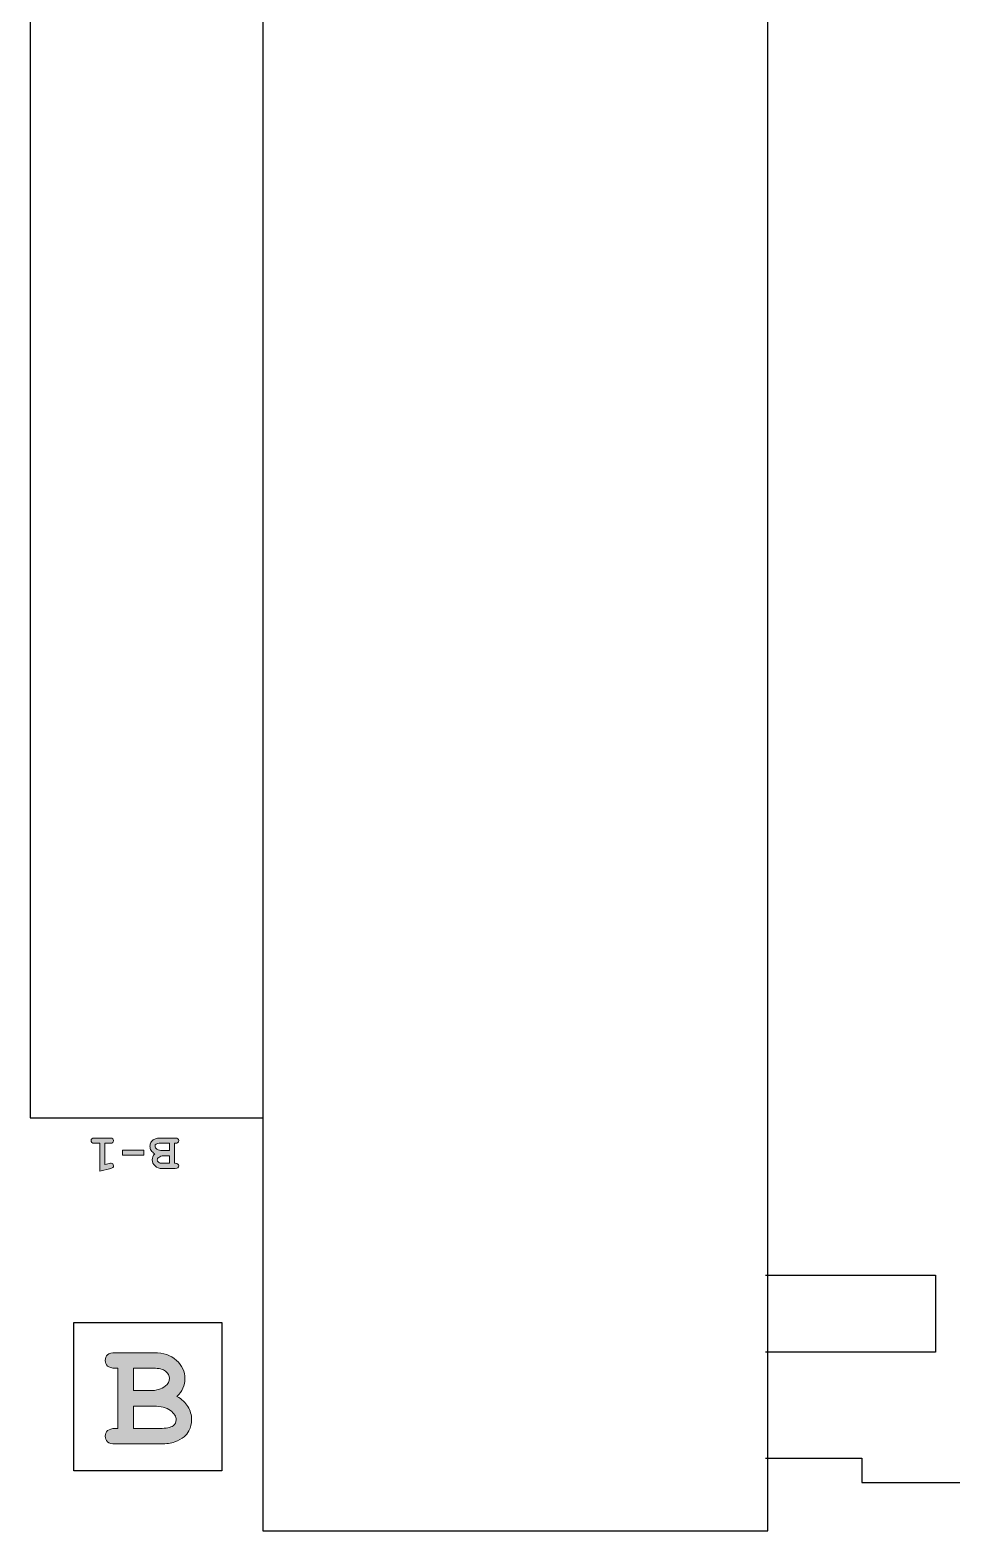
# Model space of a CAD drawing. Header units: millimetres. Extents: x 0 to 413, y 47 to 300.
# Drawn here: x 0 to 95, y 47 to 201.7 of the extents above; entities that cross this region are included whole.
import ezdxf

# ---------------------------------------------------------------- set-up
doc = ezdxf.new("R2010")
doc.units = ezdxf.units.MM
doc.header["$MEASUREMENT"] = 0
doc.layers.get('0').update_dxf_attribs({"lineweight": 0})

# ---------------------------------------------------------------- blocks, each defined once
blk = doc.blocks.new('Block_0')
at = {"color": 1, "lineweight": 25, "true_color": 0xff0000}
blk.add_lwpolyline([(240, 300), (0, 300), (0, 89.59), (24, 89.59)], dxfattribs=at)
blk = doc.blocks.new('Block_1')
at = {"color": 1, "lineweight": 25, "true_color": 0xff0000}
blk.add_lwpolyline([(24, 287.03), (24, 47.03), (76.03, 47.03), (76.03, 287.03)], dxfattribs=at)
blk = doc.blocks.new('Block_4')
at = {"color": 1, "lineweight": 25, "true_color": 0xff0000}
for points in [[(75.79, 54.53), (85.72, 54.53), (85.72, 52.03), (105.87, 52.03), (105.87, 54.53), (115.79, 54.53), (115.79, 284.53), (105.87, 284.53), (105.87, 287.03)], [(75.79, 73.4), (93.31, 73.4), (93.31, 65.45), (75.79, 65.45)], [(75.79, 73.4)], [(75.79, 65.45)], [(75.79, 54.53)]]:
    blk.add_lwpolyline(points, dxfattribs=at)
blk = doc.blocks.new('Block_8')
at = {"true_color": 0x000000, "transparency": 33554687}
h = blk.add_hatch(color=18, dxfattribs=at)
h.dxf.hatch_style = 2
edge = h.paths.add_edge_path()
edge.add_spline(control_points=[(7.18, 84.09), (7.18, 84.09), (7.18, 86.99), (7.18, 86.99), (7.18, 86.99), (6.65, 86.99), (6.65, 86.99), (6.52, 86.99), (6.43, 87.01), (6.38, 87.06), (6.32, 87.11), (6.29, 87.18), (6.29, 87.25), (6.29, 87.33), (6.32, 87.4), (6.38, 87.44), (6.43, 87.49), (6.52, 87.52), (6.65, 87.52), (6.65, 87.52), (8.25, 87.52), (8.25, 87.52), (8.38, 87.52), (8.47, 87.49), (8.52, 87.44), (8.57, 87.4), (8.6, 87.33), (8.6, 87.25), (8.6, 87.17), (8.57, 87.11), (8.52, 87.06), (8.47, 87.01), (8.38, 86.99), (8.25, 86.99), (8.25, 86.99), (7.71, 86.99), (7.71, 86.99), (7.71, 86.99), (7.71, 84.78), (7.71, 84.78), (7.71, 84.78), (8.19, 84.9), (8.19, 84.9), (8.26, 84.92), (8.32, 84.93), (8.36, 84.93), (8.42, 84.93), (8.48, 84.91), (8.53, 84.85), (8.58, 84.8), (8.6, 84.74), (8.6, 84.66), (8.6, 84.59), (8.59, 84.53), (8.55, 84.49), (8.51, 84.45), (8.44, 84.42), (8.32, 84.38), (8.32, 84.38), (7.18, 84.09), (7.18, 84.09)], knot_values=[0, 0, 0, 0, 1, 1, 1, 2, 2, 2, 3, 3, 3, 4, 4, 4, 5, 5, 5, 6, 6, 6, 7, 7, 7, 8, 8, 8, 9, 9, 9, 10, 10, 10, 11, 11, 11, 12, 12, 12, 13, 13, 13, 14, 14, 14, 15, 15, 15, 16, 16, 16, 17, 17, 17, 18, 18, 18, 19, 19, 19, 20, 20, 20, 20], degree=3, periodic=0)
h = blk.add_hatch(color=18, dxfattribs=at)
h.dxf.hatch_style = 2
edge = h.paths.add_edge_path()
edge.add_spline(control_points=[(14.36, 85.69), (14.36, 85.69), (13.77, 85.69), (13.77, 85.69), (13.57, 85.69), (13.39, 85.63), (13.26, 85.53), (13.16, 85.46), (13.12, 85.37), (13.12, 85.27), (13.12, 85.17), (13.16, 85.09), (13.25, 85.02), (13.34, 84.95), (13.48, 84.92), (13.67, 84.92), (13.67, 84.92), (14.36, 84.92), (14.36, 84.92), (14.36, 84.92), (14.36, 85.69), (14.36, 85.69)], knot_values=[0, 0, 0, 0, 1, 1, 1, 2, 2, 2, 3, 3, 3, 4, 4, 4, 5, 5, 5, 6, 6, 6, 7, 7, 7, 7], degree=3, periodic=0)
edge = h.paths.add_edge_path()
edge.add_spline(control_points=[(14.36, 86.99), (14.36, 86.99), (13.44, 86.99), (13.44, 86.99), (13.23, 86.99), (13.07, 86.96), (12.99, 86.89), (12.92, 86.85), (12.89, 86.78), (12.89, 86.69), (12.89, 86.58), (12.95, 86.47), (13.08, 86.37), (13.22, 86.27), (13.41, 86.22), (13.66, 86.22), (13.66, 86.22), (14.36, 86.22), (14.36, 86.22), (14.36, 86.22), (14.36, 86.99), (14.36, 86.99)], knot_values=[0, 0, 0, 0, 1, 1, 1, 2, 2, 2, 3, 3, 3, 4, 4, 4, 5, 5, 5, 6, 6, 6, 7, 7, 7, 7], degree=3, periodic=0)
edge = h.paths.add_edge_path()
edge.add_spline(control_points=[(14.89, 86.99), (14.89, 86.99), (14.89, 84.92), (14.89, 84.92), (14.89, 84.92), (14.97, 84.92), (14.97, 84.92), (15.1, 84.92), (15.19, 84.89), (15.24, 84.84), (15.3, 84.79), (15.32, 84.73), (15.32, 84.65), (15.32, 84.57), (15.3, 84.51), (15.24, 84.46), (15.19, 84.41), (15.1, 84.38), (14.97, 84.38), (14.97, 84.38), (13.64, 84.38), (13.64, 84.38), (13.32, 84.38), (13.07, 84.47), (12.88, 84.65), (12.68, 84.83), (12.59, 85.04), (12.59, 85.28), (12.59, 85.39), (12.61, 85.5), (12.65, 85.6), (12.7, 85.71), (12.77, 85.8), (12.86, 85.89), (12.69, 85.99), (12.57, 86.1), (12.48, 86.24), (12.4, 86.37), (12.36, 86.52), (12.36, 86.69), (12.36, 86.82), (12.39, 86.95), (12.45, 87.06), (12.49, 87.15), (12.55, 87.22), (12.61, 87.27), (12.7, 87.35), (12.81, 87.4), (12.94, 87.45), (13.06, 87.5), (13.22, 87.52), (13.41, 87.52), (13.41, 87.52), (14.97, 87.52), (14.97, 87.52), (15.1, 87.52), (15.19, 87.49), (15.24, 87.44), (15.3, 87.4), (15.32, 87.33), (15.32, 87.25), (15.32, 87.17), (15.3, 87.11), (15.24, 87.06), (15.18, 87.01), (15.09, 86.99), (14.97, 86.99), (14.97, 86.99), (14.89, 86.99), (14.89, 86.99)], knot_values=[0, 0, 0, 0, 1, 1, 1, 2, 2, 2, 3, 3, 3, 4, 4, 4, 5, 5, 5, 6, 6, 6, 7, 7, 7, 8, 8, 8, 9, 9, 9, 10, 10, 10, 11, 11, 11, 12, 12, 12, 13, 13, 13, 14, 14, 14, 15, 15, 15, 16, 16, 16, 17, 17, 17, 18, 18, 18, 19, 19, 19, 20, 20, 20, 21, 21, 21, 22, 22, 22, 23, 23, 23, 23], degree=3, periodic=0)
h = blk.add_hatch(color=18, dxfattribs=at)
h.dxf.hatch_style = 2
edge = h.paths.add_edge_path()
edge.add_spline(control_points=[(9.52, 86.26), (9.52, 86.26), (11.73, 86.26), (11.73, 86.26), (11.73, 86.26), (11.73, 85.77), (11.73, 85.77), (11.73, 85.77), (9.52, 85.77), (9.52, 85.77), (9.52, 85.77), (9.52, 86.26), (9.52, 86.26)], knot_values=[0, 0, 0, 0, 1, 1, 1, 2, 2, 2, 3, 3, 3, 4, 4, 4, 4], degree=3, periodic=0)
for points, knots in [([(7.18, 84.09), (7.18, 84.09), (7.18, 86.99), (7.18, 86.99), (7.18, 86.99), (6.65, 86.99), (6.65, 86.99), (6.52, 86.99), (6.43, 87.01), (6.38, 87.06), (6.32, 87.11), (6.29, 87.18), (6.29, 87.25), (6.29, 87.33), (6.32, 87.4), (6.38, 87.44), (6.43, 87.49), (6.52, 87.52), (6.65, 87.52), (6.65, 87.52), (8.25, 87.52), (8.25, 87.52), (8.38, 87.52), (8.47, 87.49), (8.52, 87.44), (8.57, 87.4), (8.6, 87.33), (8.6, 87.25), (8.6, 87.17), (8.57, 87.11), (8.52, 87.06), (8.47, 87.01), (8.38, 86.99), (8.25, 86.99), (8.25, 86.99), (7.71, 86.99), (7.71, 86.99), (7.71, 86.99), (7.71, 84.78), (7.71, 84.78), (7.71, 84.78), (8.19, 84.9), (8.19, 84.9), (8.26, 84.92), (8.32, 84.93), (8.36, 84.93), (8.42, 84.93), (8.48, 84.91), (8.53, 84.85), (8.58, 84.8), (8.6, 84.74), (8.6, 84.66), (8.6, 84.59), (8.59, 84.53), (8.55, 84.49), (8.51, 84.45), (8.44, 84.42), (8.32, 84.38), (8.32, 84.38), (7.18, 84.09), (7.18, 84.09)], [0, 0, 0, 0, 1, 1, 1, 2, 2, 2, 3, 3, 3, 4, 4, 4, 5, 5, 5, 6, 6, 6, 7, 7, 7, 8, 8, 8, 9, 9, 9, 10, 10, 10, 11, 11, 11, 12, 12, 12, 13, 13, 13, 14, 14, 14, 15, 15, 15, 16, 16, 16, 17, 17, 17, 18, 18, 18, 19, 19, 19, 20, 20, 20, 20]), ([(14.89, 86.99), (14.89, 86.99), (14.89, 84.92), (14.89, 84.92), (14.89, 84.92), (14.97, 84.92), (14.97, 84.92), (15.1, 84.92), (15.19, 84.89), (15.24, 84.84), (15.3, 84.79), (15.32, 84.73), (15.32, 84.65), (15.32, 84.57), (15.3, 84.51), (15.24, 84.46), (15.19, 84.41), (15.1, 84.38), (14.97, 84.38), (14.97, 84.38), (13.64, 84.38), (13.64, 84.38), (13.32, 84.38), (13.07, 84.47), (12.88, 84.65), (12.68, 84.83), (12.59, 85.04), (12.59, 85.28), (12.59, 85.39), (12.61, 85.5), (12.65, 85.6), (12.7, 85.71), (12.77, 85.8), (12.86, 85.89), (12.69, 85.99), (12.57, 86.1), (12.48, 86.24), (12.4, 86.37), (12.36, 86.52), (12.36, 86.69), (12.36, 86.82), (12.39, 86.95), (12.45, 87.06), (12.49, 87.15), (12.55, 87.22), (12.61, 87.27), (12.7, 87.35), (12.81, 87.4), (12.94, 87.45), (13.06, 87.5), (13.22, 87.52), (13.41, 87.52), (13.41, 87.52), (14.97, 87.52), (14.97, 87.52), (15.1, 87.52), (15.19, 87.49), (15.24, 87.44), (15.3, 87.4), (15.32, 87.33), (15.32, 87.25), (15.32, 87.17), (15.3, 87.11), (15.24, 87.06), (15.18, 87.01), (15.09, 86.99), (14.97, 86.99), (14.97, 86.99), (14.89, 86.99), (14.89, 86.99)], [0, 0, 0, 0, 1, 1, 1, 2, 2, 2, 3, 3, 3, 4, 4, 4, 5, 5, 5, 6, 6, 6, 7, 7, 7, 8, 8, 8, 9, 9, 9, 10, 10, 10, 11, 11, 11, 12, 12, 12, 13, 13, 13, 14, 14, 14, 15, 15, 15, 16, 16, 16, 17, 17, 17, 18, 18, 18, 19, 19, 19, 20, 20, 20, 21, 21, 21, 22, 22, 22, 23, 23, 23, 23]), ([(14.36, 86.99), (14.36, 86.99), (13.44, 86.99), (13.44, 86.99), (13.23, 86.99), (13.07, 86.96), (12.99, 86.89), (12.92, 86.85), (12.89, 86.78), (12.89, 86.69), (12.89, 86.58), (12.95, 86.47), (13.08, 86.37), (13.22, 86.27), (13.41, 86.22), (13.66, 86.22), (13.66, 86.22), (14.36, 86.22), (14.36, 86.22), (14.36, 86.22), (14.36, 86.99), (14.36, 86.99)], [0, 0, 0, 0, 1, 1, 1, 2, 2, 2, 3, 3, 3, 4, 4, 4, 5, 5, 5, 6, 6, 6, 7, 7, 7, 7]), ([(9.52, 86.26), (9.52, 86.26), (11.73, 86.26), (11.73, 86.26), (11.73, 86.26), (11.73, 85.77), (11.73, 85.77), (11.73, 85.77), (9.52, 85.77), (9.52, 85.77), (9.52, 85.77), (9.52, 86.26), (9.52, 86.26)], [0, 0, 0, 0, 1, 1, 1, 2, 2, 2, 3, 3, 3, 4, 4, 4, 4]), ([(14.36, 85.69), (14.36, 85.69), (13.77, 85.69), (13.77, 85.69), (13.57, 85.69), (13.39, 85.63), (13.26, 85.53), (13.16, 85.46), (13.12, 85.37), (13.12, 85.27), (13.12, 85.17), (13.16, 85.09), (13.25, 85.02), (13.34, 84.95), (13.48, 84.92), (13.67, 84.92), (13.67, 84.92), (14.36, 84.92), (14.36, 84.92), (14.36, 84.92), (14.36, 85.69), (14.36, 85.69)], [0, 0, 0, 0, 1, 1, 1, 2, 2, 2, 3, 3, 3, 4, 4, 4, 5, 5, 5, 6, 6, 6, 7, 7, 7, 7])]:
    blk.add_open_spline(points, degree=3, knots=knots)

msp = doc.modelspace()

# ---------------------------------------------------------------- hatches: boundary and pattern name
at = {"true_color": 0x000000, "transparency": 33554687}
h = msp.add_hatch(color=18, dxfattribs=at)
h.dxf.hatch_style = 2
edge = h.paths.add_edge_path()
edge.add_spline(control_points=[(10.65, 57.59), (10.65, 57.59), (13.39, 57.59), (13.39, 57.59), (14.04, 57.59), (14.49, 57.68), (14.76, 57.87), (14.96, 58.02), (15.06, 58.22), (15.06, 58.49), (15.06, 58.81), (14.86, 59.13), (14.46, 59.44), (14.06, 59.75), (13.49, 59.9), (12.75, 59.9), (12.75, 59.9), (10.65, 59.9), (10.65, 59.9), (10.65, 59.9), (10.65, 57.59), (10.65, 57.59)], knot_values=[0, 0, 0, 0, 1, 1, 1, 2, 2, 2, 3, 3, 3, 4, 4, 4, 5, 5, 5, 6, 6, 6, 7, 7, 7, 7], degree=3, periodic=0)
edge = h.paths.add_edge_path()
edge.add_spline(control_points=[(10.65, 61.49), (10.65, 61.49), (12.39, 61.49), (12.39, 61.49), (13.02, 61.49), (13.54, 61.65), (13.95, 61.97), (14.23, 62.18), (14.37, 62.44), (14.37, 62.76), (14.37, 63.04), (14.24, 63.28), (13.97, 63.49), (13.71, 63.7), (13.29, 63.8), (12.72, 63.8), (12.72, 63.8), (10.65, 63.8), (10.65, 63.8), (10.65, 63.8), (10.65, 61.49), (10.65, 61.49)], knot_values=[0, 0, 0, 0, 1, 1, 1, 2, 2, 2, 3, 3, 3, 4, 4, 4, 5, 5, 5, 6, 6, 6, 7, 7, 7, 7], degree=3, periodic=0)
edge = h.paths.add_edge_path()
edge.add_spline(control_points=[(9.06, 57.59), (9.06, 57.59), (9.06, 63.8), (9.06, 63.8), (9.06, 63.8), (8.81, 63.8), (8.81, 63.8), (8.43, 63.8), (8.16, 63.88), (7.99, 64.02), (7.83, 64.17), (7.75, 64.36), (7.75, 64.6), (7.75, 64.84), (7.83, 65.03), (7.99, 65.18), (8.16, 65.33), (8.43, 65.4), (8.81, 65.4), (8.81, 65.4), (12.8, 65.4), (12.8, 65.4), (13.75, 65.4), (14.51, 65.14), (15.09, 64.61), (15.67, 64.08), (15.96, 63.45), (15.96, 62.72), (15.96, 62.37), (15.89, 62.05), (15.76, 61.74), (15.62, 61.44), (15.42, 61.15), (15.14, 60.9), (15.65, 60.6), (16.02, 60.25), (16.27, 59.85), (16.52, 59.45), (16.65, 58.99), (16.65, 58.49), (16.65, 58.08), (16.56, 57.71), (16.38, 57.36), (16.24, 57.1), (16.08, 56.89), (15.88, 56.73), (15.62, 56.52), (15.29, 56.34), (14.91, 56.2), (14.53, 56.07), (14.05, 56), (13.48, 56), (13.48, 56), (8.81, 56), (8.81, 56), (8.43, 56), (8.16, 56.07), (7.99, 56.22), (7.83, 56.37), (7.75, 56.56), (7.75, 56.8), (7.75, 57.03), (7.83, 57.22), (8, 57.37), (8.16, 57.51), (8.43, 57.59), (8.81, 57.59), (8.81, 57.59), (9.06, 57.59), (9.06, 57.59)], knot_values=[0, 0, 0, 0, 1, 1, 1, 2, 2, 2, 3, 3, 3, 4, 4, 4, 5, 5, 5, 6, 6, 6, 7, 7, 7, 8, 8, 8, 9, 9, 9, 10, 10, 10, 11, 11, 11, 12, 12, 12, 13, 13, 13, 14, 14, 14, 15, 15, 15, 16, 16, 16, 17, 17, 17, 18, 18, 18, 19, 19, 19, 20, 20, 20, 21, 21, 21, 22, 22, 22, 23, 23, 23, 23], degree=3, periodic=0)

# ---------------------------------------------------------------- linework, layer by layer
at = {"color": 18, "lineweight": 25, "true_color": 0x000000}
msp.add_lwpolyline([(19.77, 53.24), (4.5, 53.24), (4.5, 68.51), (19.77, 68.51)], close=True, dxfattribs=at)
for points, knots in [([(9.06, 57.59), (9.06, 57.59), (9.06, 63.8), (9.06, 63.8), (9.06, 63.8), (8.81, 63.8), (8.81, 63.8), (8.43, 63.8), (8.16, 63.88), (7.99, 64.02), (7.83, 64.17), (7.75, 64.36), (7.75, 64.6), (7.75, 64.84), (7.83, 65.03), (7.99, 65.18), (8.16, 65.33), (8.43, 65.4), (8.81, 65.4), (8.81, 65.4), (12.8, 65.4), (12.8, 65.4), (13.75, 65.4), (14.51, 65.14), (15.09, 64.61), (15.67, 64.08), (15.96, 63.45), (15.96, 62.72), (15.96, 62.37), (15.89, 62.05), (15.76, 61.74), (15.62, 61.44), (15.42, 61.15), (15.14, 60.9), (15.65, 60.6), (16.02, 60.25), (16.27, 59.85), (16.52, 59.45), (16.65, 58.99), (16.65, 58.49), (16.65, 58.08), (16.56, 57.71), (16.38, 57.36), (16.24, 57.1), (16.08, 56.89), (15.88, 56.73), (15.62, 56.52), (15.29, 56.34), (14.91, 56.2), (14.53, 56.07), (14.05, 56), (13.48, 56), (13.48, 56), (8.81, 56), (8.81, 56), (8.43, 56), (8.16, 56.07), (7.99, 56.22), (7.83, 56.37), (7.75, 56.56), (7.75, 56.8), (7.75, 57.03), (7.83, 57.22), (8, 57.37), (8.16, 57.51), (8.43, 57.59), (8.81, 57.59), (8.81, 57.59), (9.06, 57.59), (9.06, 57.59)], [0, 0, 0, 0, 1, 1, 1, 2, 2, 2, 3, 3, 3, 4, 4, 4, 5, 5, 5, 6, 6, 6, 7, 7, 7, 8, 8, 8, 9, 9, 9, 10, 10, 10, 11, 11, 11, 12, 12, 12, 13, 13, 13, 14, 14, 14, 15, 15, 15, 16, 16, 16, 17, 17, 17, 18, 18, 18, 19, 19, 19, 20, 20, 20, 21, 21, 21, 22, 22, 22, 23, 23, 23, 23]), ([(10.65, 61.49), (10.65, 61.49), (12.39, 61.49), (12.39, 61.49), (13.02, 61.49), (13.54, 61.65), (13.95, 61.97), (14.23, 62.18), (14.37, 62.44), (14.37, 62.76), (14.37, 63.04), (14.24, 63.28), (13.97, 63.49), (13.71, 63.7), (13.29, 63.8), (12.72, 63.8), (12.72, 63.8), (10.65, 63.8), (10.65, 63.8), (10.65, 63.8), (10.65, 61.49), (10.65, 61.49)], [0, 0, 0, 0, 1, 1, 1, 2, 2, 2, 3, 3, 3, 4, 4, 4, 5, 5, 5, 6, 6, 6, 7, 7, 7, 7]), ([(10.65, 57.59), (10.65, 57.59), (13.39, 57.59), (13.39, 57.59), (14.04, 57.59), (14.49, 57.68), (14.76, 57.87), (14.96, 58.02), (15.06, 58.22), (15.06, 58.49), (15.06, 58.81), (14.86, 59.13), (14.46, 59.44), (14.06, 59.75), (13.49, 59.9), (12.75, 59.9), (12.75, 59.9), (10.65, 59.9), (10.65, 59.9), (10.65, 59.9), (10.65, 57.59), (10.65, 57.59)], [0, 0, 0, 0, 1, 1, 1, 2, 2, 2, 3, 3, 3, 4, 4, 4, 5, 5, 5, 6, 6, 6, 7, 7, 7, 7])]:
    msp.add_open_spline(points, degree=3, knots=knots)

# ---------------------------------------------------------------- block references
for name in ['Block_0', 'Block_1', 'Block_4', 'Block_8']:
    msp.add_blockref(name, (0, 0))

doc.saveas('drawing.dxf')
